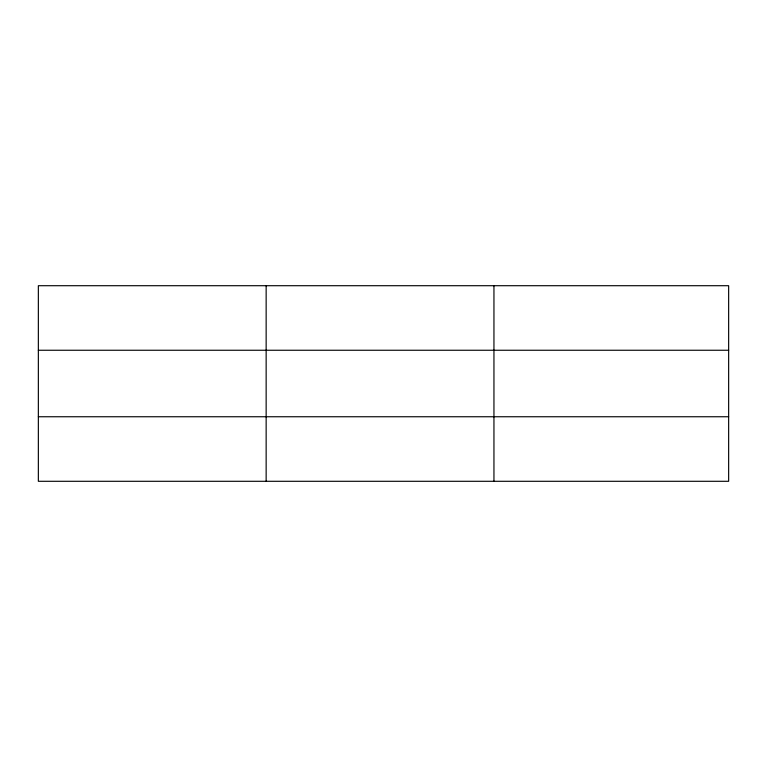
<?xml version="1.0" encoding="UTF-8"?>
<svg xmlns="http://www.w3.org/2000/svg" width="767" height="767" viewBox="0 0 767 767"><rect width="100%" height="100%" fill="white"/><g stroke="black" fill="none" stroke-linecap="round" stroke-linejoin="round"><path stroke-width="1.15" d="M266.149 481.293L266.149 285.707M493.948 481.293L493.948 285.707M728.65 350.251L728.65 285.707L38.35 285.707L38.35 481.293L728.65 481.293L728.65 350.251L38.35 350.251M38.35 416.749L728.65 416.749"/></g></svg>
